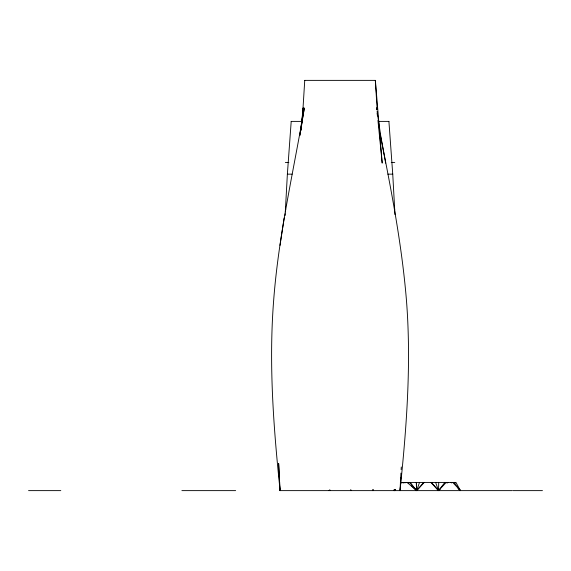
<?xml version="1.0" encoding="UTF-8"?>
<svg xmlns="http://www.w3.org/2000/svg" width="571" height="571" viewBox="0 0 571 571"><rect width="100%" height="100%" fill="white"/><g stroke="black" fill="none" stroke-linecap="round" stroke-linejoin="round"><path stroke-width="0.86" d="M400.228 490.625L400.828 477.484M400.949 473.102L400.007 490.625C406.602 427.365 411.463 363.62 406.431 300.039C401.841 244.602 391.263 189.943 380.386 135.47M401.142 469.598L401.285 466.964M285.1 215.467L285.2 213.704M285.3 211.948L287.37 174.148L291.203 121.395M302.202 121.288L304.743 80.375M302.237 121.288L302.352 119.517M302.466 117.747L303.094 107.998L301.374 125.72M300.946 130.152L301.202 127.497M301.038 130.152L301.245 128.382M301.552 125.72L303.586 107.998L299.839 135.47L304.343 107.998C293.415 171.885 278.612 235.245 273.687 300.039C268.663 363.62 273.502 427.365 280.111 490.625L279.64 481.867M280.004 245.38L284.158 217.994M407.116 482.424L416.637 490.625L419.521 482.424M393.94 490.118L394.761 490.625L394.946 490.118M394.076 490.118L394.761 490.625L395.018 490.118L394.761 490.625L393.947 490.118M329.117 490.625L329.931 490.118L329.117 490.625L329.467 490.118M395.567 490.118L394.761 490.625L394.425 490.118L394.761 490.625L395.089 490.118M395.432 490.118L394.761 490.625L394.518 490.118L394.761 490.625L395.111 490.118L394.761 490.625L394.433 490.118M400.664 482.938L401.056 482.424M444.866 482.424L438.521 490.625L430.862 482.424M394.59 490.118L394.761 490.625L395.161 490.118M400.813 482.938L401.22 482.424M394.761 490.625L395.196 490.118M401.342 482.938L401.784 482.424M416.073 490.118L416.637 490.625L423.732 482.424M400.328 482.424L416.423 482.424L416.637 490.625L416.138 490.118L416.637 490.625L424.296 482.424M446.179 482.424L438.521 490.625L431.426 482.424M373.405 490.118L372.877 490.625L372.699 490.118M402.883 482.938L403.426 482.424M439.07 490.118L438.521 490.625L435.637 482.424M446.808 482.938L447.357 482.424M403.504 482.938L404.09 482.424M440.277 489.09L438.521 490.625L438.735 482.424L455.979 482.424L460.397 490.625L459.584 490.118M447.307 482.938L447.9 482.424M404.903 482.938L405.581 482.424M304.671 80.375L375.375 80.375L382.185 163.106L377.952 120.402M291.146 121.395L301.331 121.395M378.787 121.395L388.965 121.395M285.357 162.421L288.855 162.421M391.263 162.421L394.761 162.421M287.363 174.148L292.124 174.148M387.809 174.148L392.748 174.148L394.968 214.582M285.357 209.307L285.75 209.307M394.368 209.307L394.761 209.307M416.859 482.424L438.3 482.424M28.55 490.625L60.797 490.625M181.892 490.625L235.659 490.625M511.98 490.625L279.897 490.625L278.641 463.459L279.497 479.233M512.751 490.625L542.45 490.625M450.926 482.424L451.518 482.938M458.028 488.576L460.397 490.625L458.32 487.548M407.551 482.424L408.115 482.938M407.837 482.424L408.386 482.938M408.201 482.424L408.729 482.938M411.891 486.014L416.637 490.625L416.616 490.118M408.665 482.424L409.164 482.938M452.739 482.424L460.397 490.625L453.952 482.424M409.564 482.424L410.007 482.938M410.892 483.958L412.219 485.5M412.662 486.014L416.637 490.625L410.142 482.424M410.042 482.424L410.449 482.938M416.223 490.118L416.637 490.625M454.859 482.424L455.201 482.938M372.735 490.118L372.877 490.625L373.463 490.118L372.877 490.625L372.863 490.118M385.675 163.106L380.671 135.47L377.103 111.431M376.596 107.998L376.853 109.711M376.532 107.998L376.732 109.768M377.138 113.315L377.445 115.97M388.908 121.395L392.741 174.148M375.304 80.375L377.081 107.998M416.259 482.424L416.495 487.548M416.545 488.576L416.594 489.604M351.008 490.118L351.001 490.625L350.444 490.118L351.001 490.625L350.987 490.118M372.892 490.118L372.877 490.625L372.899 490.118"/></g></svg>
